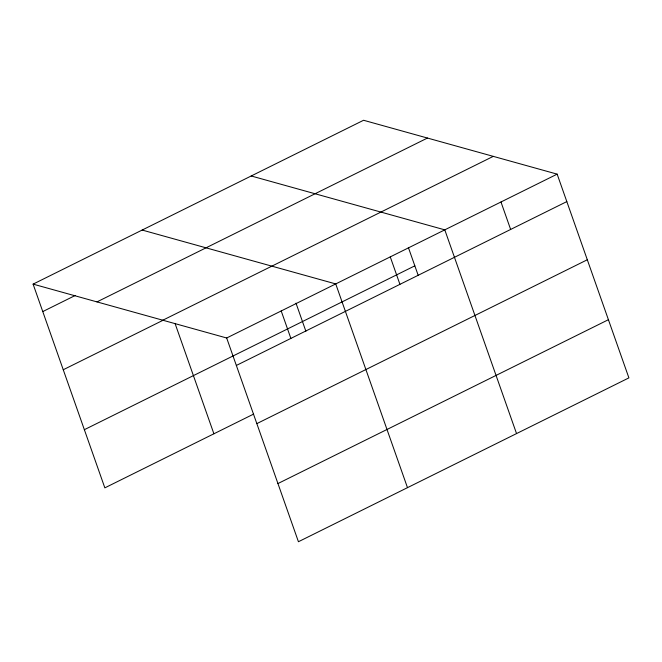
<?xml version="1.0" encoding="UTF-8"?>
<svg xmlns="http://www.w3.org/2000/svg" width="662" height="662" viewBox="0 0 662 662"><rect width="100%" height="100%" fill="white"/><g stroke="black" fill="none" stroke-linecap="round" stroke-linejoin="round"><path stroke-width="0.99" d="M33.1 284.122L363.57 120.269L557.156 174.139L628.9 377.878L298.43 541.731L226.677 337.992L33.1 284.122L104.844 487.861L253.645 414.081M42.765 311.579L75.112 295.542M96.983 301.897L427.453 138.044M162.802 320.218L493.273 156.364M63.254 369.752L163.067 320.259M226.677 337.992L557.156 174.139M84.364 429.688L414.834 265.834M236.351 365.449L566.821 201.596M256.831 423.622L587.31 259.769M277.941 483.558L608.411 319.705M251.212 175.976L444.79 229.855L516.542 433.585M142.156 230.053L335.733 283.924L407.486 487.662M500.977 201.993L510.642 229.449M408.363 247.464L418.252 275.533M390.266 256.889L399.931 284.337M296.005 303.179L305.885 331.24M281.209 310.958L290.875 338.414M175.033 323.412L213.9 433.784"/></g></svg>
